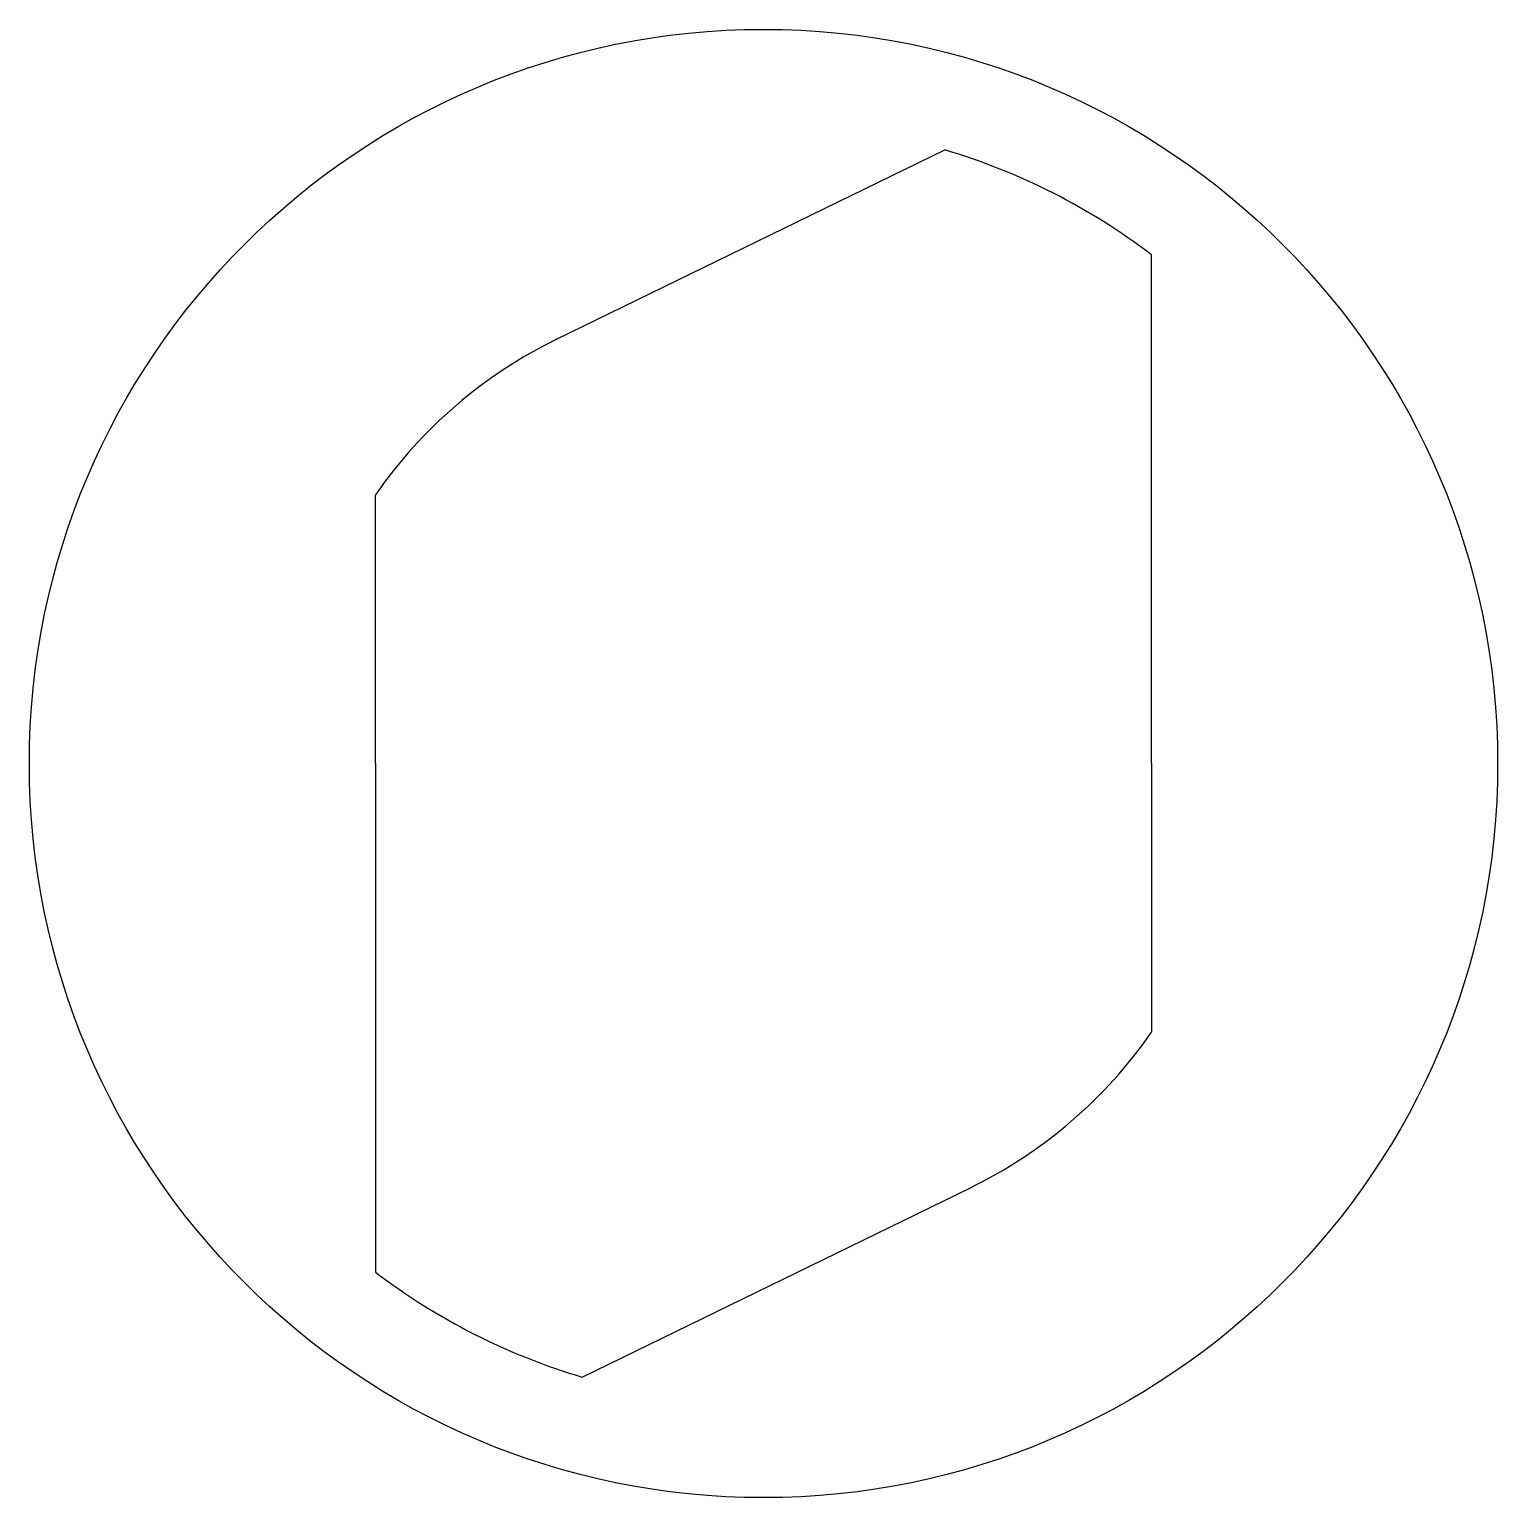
# Model space of a CAD drawing. Header units: millimetres. Extents: x -3.5 to 3.5, y -3.5 to 3.5.
import ezdxf

# ---------------------------------------------------------------- set-up
doc = ezdxf.new("R2010")
doc.units = ezdxf.units.MM
doc.layers.get('0').update_dxf_attribs({"linetype": 'CONTINUOUS'})

msp = doc.modelspace()

# ---------------------------------------------------------------- linework, layer by layer
for p, q in [((-0.9863, 2.0223), (0.8644, 2.9249)), ((1.85, 0), (1.85, 2.4249)), ((-1.85, 0), (-1.85, 1.2806)), ((-1.85, 0), (-1.85, -2.4249)), ((1.85, 0), (1.85, -1.2806)), ((-0.8644, -2.9249), (0.9863, -2.0223))]:
    msp.add_line(p, q)
msp.add_circle((0, 0), 3.5)
for radius, start, end in [(3.05, 52.65901, 73.53628), (2.25, 116, 145.30787), (2.25, 296, 325.30787), (3.05, 232.65901, 253.53628)]:
    msp.add_arc((0, 0), radius, start, end)

doc.saveas('drawing.dxf')
